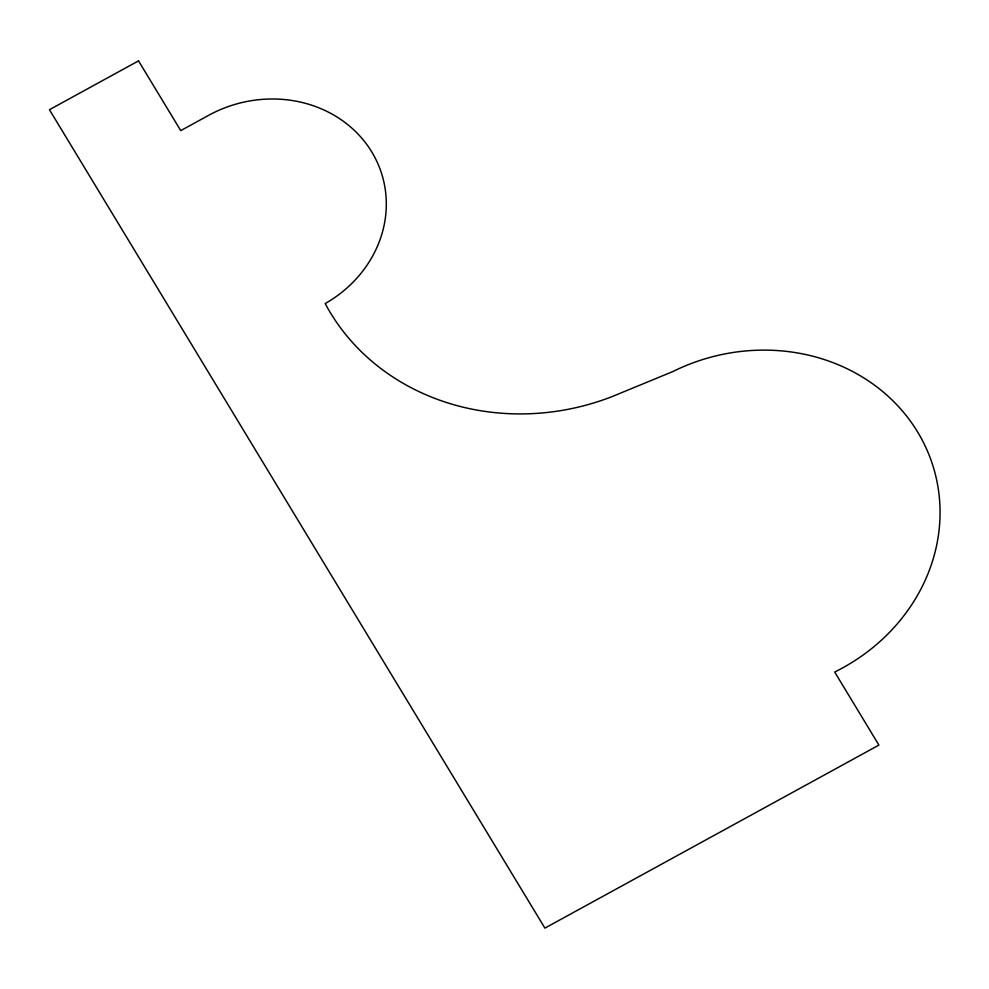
<?xml version="1.0" encoding="UTF-8"?>
<svg xmlns="http://www.w3.org/2000/svg" width="989" height="989" viewBox="0 0 989 989"><rect width="100%" height="100%" fill="white"/><g stroke="black" fill="none" stroke-linecap="round" stroke-linejoin="round"><path stroke-width="1.48" d="M138.522 60.885L49.45 109.692L544.902 928.115L878.912 745.1L834.691 672.038A187.477 170.046 -16.8 0 0 921.488 438.745A187.477 170.046 -16.8 0 0 672.619 371.654L612.463 396.453A231.611 210.076 -16.8 0 1 325.183 303.574A121.326 110.051 -16.8 0 0 371.617 151.688A121.326 110.051 -16.8 0 0 209.915 114.637L180.74 130.622L138.522 60.885"/></g></svg>
